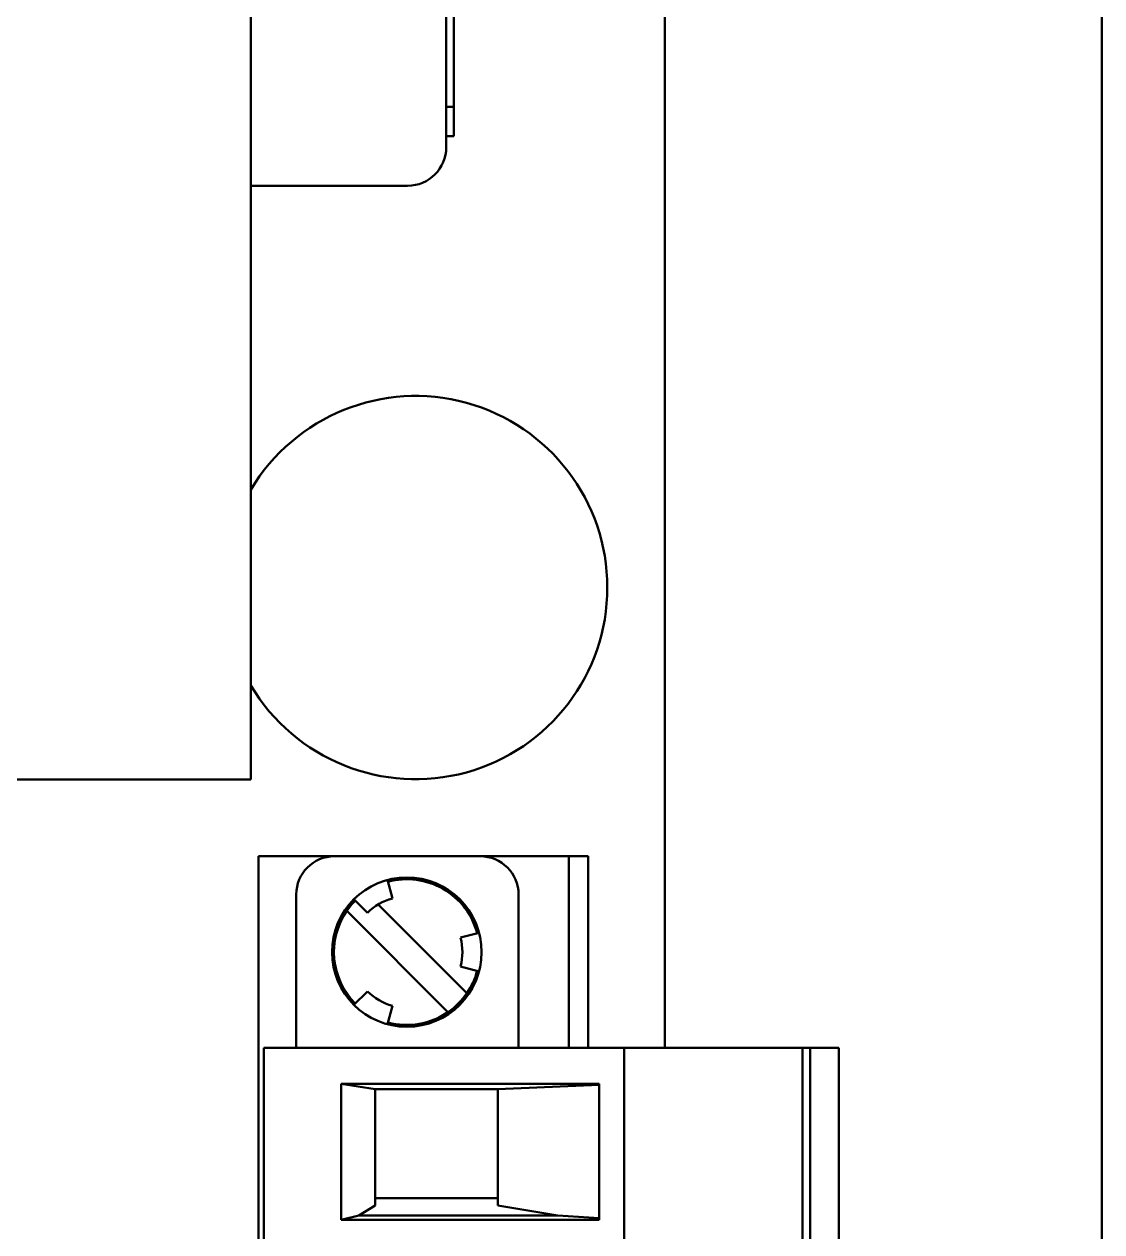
# Model space of a CAD drawing. Header units: millimetres. Extents: x 3100 to 5091, y 868 to 1900.
# Drawn here: x 3556.03 to 3584.14, y 1631.43 to 1662.94 of the extents above; entities that cross this region are included whole.
import ezdxf

# ---------------------------------------------------------------- set-up
doc = ezdxf.new("R2010")
doc.units = ezdxf.units.MM
doc.header["$LTSCALE"] = 1.8
doc.layers.add('외형선(ISO)', color=7, linetype='Continuous', lineweight=50)

msp = doc.modelspace()

# ---------------------------------------------------------------- linework, layer by layer
at = {"layer": '외형선(ISO)'}
for p, q in [((3584.14, 1690.026), (3584.14, 1600.426)), ((3572.74, 1636.226), (3572.74, 1689.226)), ((3561.94, 1667.226), (3561.94, 1643.226)), ((3567.24, 1662.838), (3567.24, 1663.6)), ((3567.037, 1663.206), (3567.037, 1659.726)), ((3567.24, 1660.78), (3567.24, 1662.838)), ((3567.037, 1660.78), (3567.24, 1660.78)), ((3567.24, 1660.78), (3567.24, 1660.018)), ((3567.037, 1660.018), (3567.24, 1660.018)), ((3566.031, 1658.721), (3561.94, 1658.721)), ((3549.92, 1643.226), (3561.94, 1643.226)), ((3562.14, 1641.226), (3564.125, 1641.226)), ((3562.14, 1611.226), (3562.14, 1641.226)), ((3564.125, 1641.226), (3567.925, 1641.226)), ((3567.925, 1641.226), (3570.24, 1641.226)), ((3570.74, 1641.226), (3570.24, 1641.226)), ((3570.24, 1641.226), (3570.24, 1636.226)), ((3570.74, 1641.226), (3570.74, 1636.226)), ((3565.635, 1640.127), (3565.505, 1640.61)), ((3563.125, 1636.226), (3563.125, 1640.226)), ((3564.985, 1639.752), (3564.631, 1640.105)), ((3568.925, 1640.226), (3568.925, 1636.226)), ((3564.442, 1639.799), (3567.083, 1637.158)), ((3567.578, 1637.653), (3565.263, 1639.969)), ((3567.411, 1639.102), (3567.894, 1639.231)), ((3567.411, 1638.351), (3567.894, 1638.222)), ((3564.985, 1637.701), (3564.631, 1637.348)), ((3565.635, 1637.326), (3565.505, 1636.843)), ((3571.48, 1636.226), (3562.28, 1636.226)), ((3562.28, 1636.226), (3562.28, 1616.226)), ((3571.68, 1636.226), (3571.48, 1636.226)), ((3571.68, 1616.226), (3571.68, 1636.226)), ((3571.68, 1636.226), (3576.334, 1636.226)), ((3576.334, 1636.226), (3576.53, 1636.226)), ((3576.334, 1616.226), (3576.334, 1636.226)), ((3576.53, 1636.226), (3577.089, 1636.226)), ((3576.53, 1636.226), (3576.53, 1616.226)), ((3577.28, 1636.226), (3577.089, 1636.226)), ((3577.28, 1636.226), (3577.28, 1616.226)), ((3564.297, 1635.285), (3571.03, 1635.285)), ((3565.18, 1635.151), (3564.297, 1635.285)), ((3564.297, 1635.285), (3564.297, 1631.739)), ((3565.18, 1635.151), (3568.38, 1635.151)), ((3565.18, 1632.116), (3565.18, 1635.151)), ((3571.03, 1635.26), (3568.38, 1635.151)), ((3568.38, 1632.116), (3568.38, 1635.151)), ((3571.03, 1635.285), (3571.03, 1631.739)), ((3565.18, 1632.301), (3568.38, 1632.301)), ((3564.759, 1631.851), (3565.18, 1632.116)), ((3568.38, 1632.116), (3569.946, 1631.851)), ((3564.297, 1631.739), (3564.759, 1631.851)), ((3564.297, 1631.739), (3571.03, 1631.739)), ((3569.946, 1631.851), (3564.759, 1631.851)), ((3569.946, 1631.851), (3571.03, 1631.78))]:
    msp.add_line(p, q, dxfattribs=at)
msp.add_circle((3566.01, 1638.726), 1.95, dxfattribs=at)
for centre, radius, start, end in [((3566.031, 1659.726), 1.006, 270, 0), ((3566.24, 1648.236), 5, 210.6834, 149.3166), ((3564.125, 1640.226), 1, 90, 180), ((3567.925, 1640.226), 1, 0, 90), ((3566.01, 1638.726), 1.9, 15, 105), ((3566.01, 1638.726), 1.45, 105, 135), ((3566.01, 1638.726), 1.9, 145.6151, 225), ((3566.01, 1638.726), 1.9, 135, 145.6151), ((3566.01, 1638.726), 1.45, 345, 15), ((3566.01, 1638.726), 1.9, 325.6151, 345), ((3566.01, 1638.726), 1.45, 225, 255), ((3566.01, 1638.726), 1.9, 304.3849, 325.6151), ((3566.01, 1638.726), 1.9, 255, 304.3849)]:
    msp.add_arc(centre, radius, start, end, dxfattribs=at)

doc.saveas('drawing.dxf')
